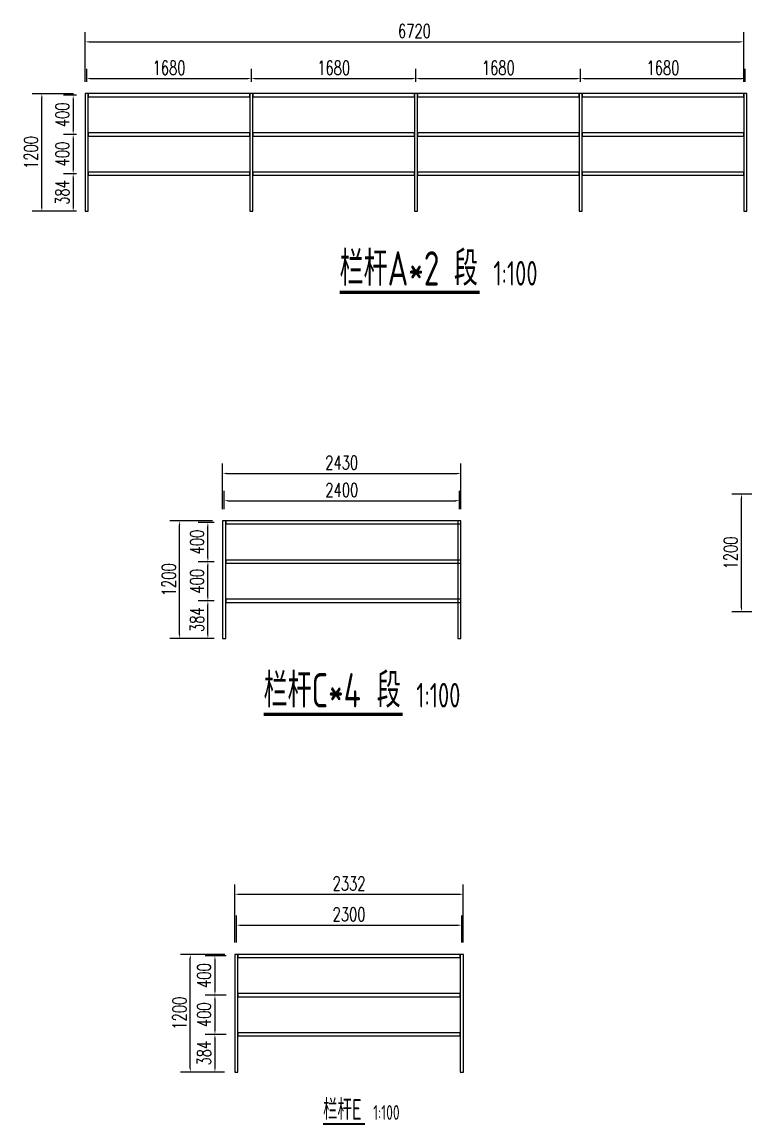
# Model space of a CAD drawing. Header units: millimetres. Extents: x -1443632 to -1307761, y 1430256 to 1527696.
# Drawn here: x -1415232 to -1407845, y 1430256 to 1441507 of the extents above; entities that cross this region are included whole.
import ezdxf

# ---------------------------------------------------------------- set-up
doc = ezdxf.new("R2010")
doc.units = ezdxf.units.MM
doc.header["$LTSCALE"] = 10
doc.layers.get('0').update_dxf_attribs({"linetype": 'CONTINUOUS'})
doc.layers.get('DEFPOINTS').update_dxf_attribs({"linetype": 'CONTINUOUS'})
for name, color, linetype in [('PUB_TEXT', 7, 'CONTINUOUS'), ('W-PLASTIC_RAILINGS塑木栏杆', 6, 'CONTINUOUS'), ('W-STEEL_FRAME钢架', 3, 'CONTINUOUS'), ('景-通用-文字', 7, 'CONTINUOUS')]:
    doc.layers.add(name, color=color, linetype=linetype)
doc.styles.get("Standard").update_dxf_attribs({"font": 'tssdeng.shx', "width": 0.7, "bigfont": 'hztxt.shx'})
doc.styles.add('STANDARD_T3', font='simplex.shx', dxfattribs={"width": 0.7, "bigfont": 'gbcbig.shx'})
doc.dimstyles.new('W&&40', dxfattribs={"dimtxt": 140, "dimasz": 40, "dimexe": 100, "dimexo": 120, "dimgap": 40, "dimtad": 1, "dimdec": 0, "dimzin": 0, "dimdsep": 46, "dimtxsty": 'STANDARD_T3', "dimcen": 0.09, "dimclrd": 1, "dimclre": 1, "dimclrt": 7, "dimazin": 2, "dimtfac": 1, "dimtdec": 0, "dimtix": 1, "dimtmove": 2, "dimatfit": 3, "dimfxl": 0, "dimtolj": 1, "dimtzin": 0, "dimarcsym": 0})

# ---------------------------------------------------------------- blocks, each defined once
blk = doc.blocks.new('*D776')
at = {"layer": 'DEFPOINTS', "color": 0, "transparency": 16777216}
for p in [(-1415030, 1440776), (-1414588, 1440776), (-1414588, 1439576)]:
    blk.add_point(p, dxfattribs=at)
at = {"layer": '景-通用-文字', "color": 1, "lineweight": -2, "transparency": 16777216}
for p, q in [((-1414708, 1440776), (-1415130, 1440776)), ((-1415030, 1439616), (-1415030, 1440736)), ((-1414708, 1439576), (-1415130, 1439576))]:
    blk.add_line(p, q, dxfattribs=at)
at = {"layer": '景-通用-文字', "color": 1, "transparency": 16777216}
for points in [[(-1415037, 1440736), (-1415023, 1440736), (-1415030, 1440776)], [(-1415037, 1439616), (-1415023, 1439616), (-1415030, 1439576)]]:
    blk.add_solid(points, dxfattribs=at)
at = {"layer": '景-通用-文字', "color": 7, "transparency": 16777216, "insert": (-1415140, 1440176), "char_height": 140, "attachment_point": 5, "rotation": 90, "style": 'STANDARD_T3'}
blk.add_mtext('\\A1;1200', dxfattribs=at)
blk = doc.blocks.new('*D777')
at = {"layer": 'DEFPOINTS', "color": 0, "transparency": 16777216}
for p in [(-1414556, 1440760), (-1414710, 1440360), (-1414556, 1440360)]:
    blk.add_point(p, dxfattribs=at)
at = {"layer": '景-通用-文字', "color": 1, "lineweight": -2, "transparency": 16777216}
for p, q in [((-1414676, 1440760), (-1414810, 1440760)), ((-1414710, 1440720), (-1414710, 1440400)), ((-1414676, 1440360), (-1414810, 1440360))]:
    blk.add_line(p, q, dxfattribs=at)
at = {"layer": '景-通用-文字', "color": 1, "transparency": 16777216}
for points in [[(-1414717, 1440720), (-1414704, 1440720), (-1414710, 1440760)], [(-1414717, 1440400), (-1414704, 1440400), (-1414710, 1440360)]]:
    blk.add_solid(points, dxfattribs=at)
at = {"layer": '景-通用-文字', "color": 7, "transparency": 16777216, "insert": (-1414820, 1440560), "char_height": 140, "attachment_point": 5, "rotation": 90, "style": 'STANDARD_T3'}
blk.add_mtext('\\A1;400', dxfattribs=at)
blk = doc.blocks.new('*D778')
at = {"layer": 'DEFPOINTS', "color": 0, "transparency": 16777216}
for p in [(-1414556, 1440360), (-1414710, 1439960), (-1414556, 1439960)]:
    blk.add_point(p, dxfattribs=at)
at = {"layer": '景-通用-文字', "color": 1, "lineweight": -2, "transparency": 16777216}
for p, q in [((-1414676, 1440360), (-1414810, 1440360)), ((-1414710, 1440320), (-1414710, 1440000)), ((-1414676, 1439960), (-1414810, 1439960))]:
    blk.add_line(p, q, dxfattribs=at)
at = {"layer": '景-通用-文字', "color": 1, "transparency": 16777216}
for points in [[(-1414717, 1440320), (-1414704, 1440320), (-1414710, 1440360)], [(-1414717, 1440000), (-1414704, 1440000), (-1414710, 1439960)]]:
    blk.add_solid(points, dxfattribs=at)
at = {"layer": '景-通用-文字', "color": 7, "transparency": 16777216, "insert": (-1414820, 1440160), "char_height": 140, "attachment_point": 5, "rotation": 90, "style": 'STANDARD_T3'}
blk.add_mtext('\\A1;400', dxfattribs=at)
blk = doc.blocks.new('*D779')
at = {"layer": 'DEFPOINTS', "color": 0, "transparency": 16777216}
for p in [(-1414556, 1439960), (-1414710, 1439576), (-1414556, 1439576)]:
    blk.add_point(p, dxfattribs=at)
at = {"layer": '景-通用-文字', "color": 1, "lineweight": -2, "transparency": 16777216}
for p, q in [((-1414676, 1439960), (-1414810, 1439960)), ((-1414710, 1439920), (-1414710, 1439616)), ((-1414676, 1439576), (-1414810, 1439576))]:
    blk.add_line(p, q, dxfattribs=at)
at = {"layer": '景-通用-文字', "color": 1, "transparency": 16777216}
for points in [[(-1414717, 1439920), (-1414704, 1439920), (-1414710, 1439960)], [(-1414717, 1439616), (-1414704, 1439616), (-1414710, 1439576)]]:
    blk.add_solid(points, dxfattribs=at)
at = {"layer": '景-通用-文字', "color": 7, "transparency": 16777216, "insert": (-1414820, 1439768), "char_height": 140, "attachment_point": 5, "rotation": 90, "style": 'STANDARD_T3'}
blk.add_mtext('\\A1;384', dxfattribs=at)
blk = doc.blocks.new('*U695')
at = {"layer": 'W-PLASTIC_RAILINGS塑木栏杆'}
blk.add_lwpolyline([(-16, -600), (16, -600), (16, 600), (-16, 600)], close=True, dxfattribs=at)
blk = doc.blocks.new('*U696')
at = {"layer": '景-通用-文字', "color": 0, "linetype": 'ByBlock', "lineweight": -2, "transparency": 16777216}
for p in [(0, 0), (1680, 0), (3360, 0), (5040, 0), (6720, 0)]:
    blk.add_blockref('*U695', p, dxfattribs=at)
blk = doc.blocks.new('*D780')
at = {"layer": 'DEFPOINTS', "color": 0, "transparency": 16777216}
for p in [(-1412892, 1440930), (-1414572, 1440776), (-1412892, 1440776)]:
    blk.add_point(p, dxfattribs=at)
at = {"layer": '景-通用-文字', "color": 1, "lineweight": -2, "transparency": 16777216}
for p, q in [((-1414572, 1440896), (-1414572, 1441030)), ((-1412892, 1440896), (-1412892, 1441030)), ((-1414532, 1440930), (-1412932, 1440930))]:
    blk.add_line(p, q, dxfattribs=at)
at = {"layer": '景-通用-文字', "color": 1, "transparency": 16777216}
for points in [[(-1414532, 1440937), (-1414532, 1440923), (-1414572, 1440930)], [(-1412932, 1440937), (-1412932, 1440923), (-1412892, 1440930)]]:
    blk.add_solid(points, dxfattribs=at)
at = {"layer": '景-通用-文字', "color": 7, "transparency": 16777216, "insert": (-1413732, 1441040), "char_height": 140, "attachment_point": 5, "style": 'STANDARD_T3'}
blk.add_mtext('\\A1;1680', dxfattribs=at)
blk = doc.blocks.new('*D827')
at = {"layer": 'DEFPOINTS', "color": 0, "transparency": 16777216}
for p in [(-1411212, 1440930), (-1412892, 1440776), (-1411212, 1440776)]:
    blk.add_point(p, dxfattribs=at)
at = {"layer": '景-通用-文字', "color": 1, "lineweight": -2, "transparency": 16777216}
for p, q in [((-1412892, 1440896), (-1412892, 1441030)), ((-1411212, 1440896), (-1411212, 1441030)), ((-1412852, 1440930), (-1411252, 1440930))]:
    blk.add_line(p, q, dxfattribs=at)
at = {"layer": '景-通用-文字', "color": 1, "transparency": 16777216}
for points in [[(-1412852, 1440937), (-1412852, 1440923), (-1412892, 1440930)], [(-1411252, 1440937), (-1411252, 1440923), (-1411212, 1440930)]]:
    blk.add_solid(points, dxfattribs=at)
at = {"layer": '景-通用-文字', "color": 7, "transparency": 16777216, "insert": (-1412052, 1441040), "char_height": 140, "attachment_point": 5, "style": 'STANDARD_T3'}
blk.add_mtext('\\A1;1680', dxfattribs=at)
blk = doc.blocks.new('*D828')
at = {"layer": 'DEFPOINTS', "color": 0, "transparency": 16777216}
for p in [(-1409532, 1440930), (-1411212, 1440776), (-1409532, 1440776)]:
    blk.add_point(p, dxfattribs=at)
at = {"layer": '景-通用-文字', "color": 1, "lineweight": -2, "transparency": 16777216}
for p, q in [((-1411212, 1440896), (-1411212, 1441030)), ((-1409532, 1440896), (-1409532, 1441030)), ((-1411172, 1440930), (-1409572, 1440930))]:
    blk.add_line(p, q, dxfattribs=at)
at = {"layer": '景-通用-文字', "color": 1, "transparency": 16777216}
for points in [[(-1411172, 1440937), (-1411172, 1440923), (-1411212, 1440930)], [(-1409572, 1440937), (-1409572, 1440923), (-1409532, 1440930)]]:
    blk.add_solid(points, dxfattribs=at)
at = {"layer": '景-通用-文字', "color": 7, "transparency": 16777216, "insert": (-1410372, 1441040), "char_height": 140, "attachment_point": 5, "style": 'STANDARD_T3'}
blk.add_mtext('\\A1;1680', dxfattribs=at)
blk = doc.blocks.new('*D829')
at = {"layer": 'DEFPOINTS', "color": 0, "transparency": 16777216}
for p in [(-1407852, 1440930), (-1409532, 1440776), (-1407852, 1440776)]:
    blk.add_point(p, dxfattribs=at)
at = {"layer": '景-通用-文字', "color": 1, "lineweight": -2, "transparency": 16777216}
for p, q in [((-1409532, 1440896), (-1409532, 1441030)), ((-1407852, 1440896), (-1407852, 1441030)), ((-1409492, 1440930), (-1407892, 1440930))]:
    blk.add_line(p, q, dxfattribs=at)
at = {"layer": '景-通用-文字', "color": 1, "transparency": 16777216}
for points in [[(-1409492, 1440937), (-1409492, 1440923), (-1409532, 1440930)], [(-1407892, 1440937), (-1407892, 1440923), (-1407852, 1440930)]]:
    blk.add_solid(points, dxfattribs=at)
at = {"layer": '景-通用-文字', "color": 7, "transparency": 16777216, "insert": (-1408692, 1441040), "char_height": 140, "attachment_point": 5, "style": 'STANDARD_T3'}
blk.add_mtext('\\A1;1680', dxfattribs=at)
blk = doc.blocks.new('*D781')
at = {"layer": 'DEFPOINTS', "color": 0, "transparency": 16777216}
for p in [(-1407890, 1436691), (-1407514, 1436691), (-1407514, 1435491)]:
    blk.add_point(p, dxfattribs=at)
at = {"layer": '景-通用-文字', "color": 1, "lineweight": -2, "transparency": 16777216}
for p, q in [((-1407634, 1436691), (-1407990, 1436691)), ((-1407890, 1435531), (-1407890, 1436651)), ((-1407634, 1435491), (-1407990, 1435491))]:
    blk.add_line(p, q, dxfattribs=at)
at = {"layer": '景-通用-文字', "color": 1, "transparency": 16777216}
for points in [[(-1407897, 1436651), (-1407883, 1436651), (-1407890, 1436691)], [(-1407897, 1435531), (-1407883, 1435531), (-1407890, 1435491)]]:
    blk.add_solid(points, dxfattribs=at)
at = {"layer": '景-通用-文字', "color": 7, "transparency": 16777216, "insert": (-1408000, 1436091), "char_height": 140, "attachment_point": 5, "rotation": 90, "style": 'STANDARD_T3'}
blk.add_mtext('\\A1;1200', dxfattribs=at)
blk = doc.blocks.new('*U691')
at = {"layer": 'W-PLASTIC_RAILINGS塑木栏杆'}
blk.add_lwpolyline([(-16, -600), (16, -600), (16, 600), (-16, 600)], close=True, dxfattribs=at)
blk = doc.blocks.new('*U692')
at = {"layer": '景-通用-文字', "color": 0, "linetype": 'ByBlock', "lineweight": -2, "transparency": 16777216}
for p in [(0, 0), (2400, 0)]:
    blk.add_blockref('*U691', p, dxfattribs=at)
blk = doc.blocks.new('*D833')
at = {"layer": 'DEFPOINTS', "color": 0, "transparency": 16777216}
for p in [(-1413336, 1435602), (-1413153, 1435602), (-1413169, 1435218)]:
    blk.add_point(p, dxfattribs=at)
at = {"layer": '景-通用-文字', "color": 1, "lineweight": -2, "transparency": 16777216}
for p, q in [((-1413273, 1435602), (-1413436, 1435602)), ((-1413336, 1435258), (-1413336, 1435562)), ((-1413289, 1435218), (-1413436, 1435218))]:
    blk.add_line(p, q, dxfattribs=at)
at = {"layer": '景-通用-文字', "color": 1, "transparency": 16777216}
for points in [[(-1413342, 1435562), (-1413329, 1435562), (-1413336, 1435602)], [(-1413342, 1435258), (-1413329, 1435258), (-1413336, 1435218)]]:
    blk.add_solid(points, dxfattribs=at)
at = {"layer": '景-通用-文字', "color": 7, "transparency": 16777216, "insert": (-1413446, 1435410), "char_height": 140, "attachment_point": 5, "rotation": 90, "style": 'STANDARD_T3'}
blk.add_mtext('\\A1;384', dxfattribs=at)
blk = doc.blocks.new('*D785')
at = {"layer": 'DEFPOINTS', "color": 0, "transparency": 16777216}
for p in [(-1413336, 1436002), (-1413153, 1436002), (-1413153, 1435602)]:
    blk.add_point(p, dxfattribs=at)
at = {"layer": '景-通用-文字', "color": 1, "lineweight": -2, "transparency": 16777216}
for p, q in [((-1413273, 1436002), (-1413436, 1436002)), ((-1413336, 1435642), (-1413336, 1435962)), ((-1413273, 1435602), (-1413436, 1435602))]:
    blk.add_line(p, q, dxfattribs=at)
at = {"layer": '景-通用-文字', "color": 1, "transparency": 16777216}
for points in [[(-1413342, 1435962), (-1413329, 1435962), (-1413336, 1436002)], [(-1413342, 1435642), (-1413329, 1435642), (-1413336, 1435602)]]:
    blk.add_solid(points, dxfattribs=at)
at = {"layer": '景-通用-文字', "color": 7, "transparency": 16777216, "insert": (-1413446, 1435802), "char_height": 140, "attachment_point": 5, "rotation": 90, "style": 'STANDARD_T3'}
blk.add_mtext('\\A1;400', dxfattribs=at)
blk = doc.blocks.new('*D786')
at = {"layer": 'DEFPOINTS', "color": 0, "transparency": 16777216}
for p in [(-1413336, 1436402), (-1413153, 1436402), (-1413153, 1436002)]:
    blk.add_point(p, dxfattribs=at)
at = {"layer": '景-通用-文字', "color": 1, "lineweight": -2, "transparency": 16777216}
for p, q in [((-1413273, 1436402), (-1413436, 1436402)), ((-1413336, 1436042), (-1413336, 1436362)), ((-1413273, 1436002), (-1413436, 1436002))]:
    blk.add_line(p, q, dxfattribs=at)
at = {"layer": '景-通用-文字', "color": 1, "transparency": 16777216}
for points in [[(-1413342, 1436362), (-1413329, 1436362), (-1413336, 1436402)], [(-1413342, 1436042), (-1413329, 1436042), (-1413336, 1436002)]]:
    blk.add_solid(points, dxfattribs=at)
at = {"layer": '景-通用-文字', "color": 7, "transparency": 16777216, "insert": (-1413446, 1436202), "char_height": 140, "attachment_point": 5, "rotation": 90, "style": 'STANDARD_T3'}
blk.add_mtext('\\A1;400', dxfattribs=at)
blk = doc.blocks.new('*D834')
at = {"layer": 'DEFPOINTS', "color": 0, "transparency": 16777216}
for p in [(-1410769, 1436624), (-1413169, 1436418), (-1410769, 1436418)]:
    blk.add_point(p, dxfattribs=at)
at = {"layer": '景-通用-文字', "color": 1, "lineweight": -2, "transparency": 16777216}
for p, q in [((-1413169, 1436538), (-1413169, 1436724)), ((-1410769, 1436538), (-1410769, 1436724)), ((-1413129, 1436624), (-1410809, 1436624))]:
    blk.add_line(p, q, dxfattribs=at)
at = {"layer": '景-通用-文字', "color": 1, "transparency": 16777216}
for points in [[(-1413129, 1436631), (-1413129, 1436617), (-1413169, 1436624)], [(-1410809, 1436631), (-1410809, 1436617), (-1410769, 1436624)]]:
    blk.add_solid(points, dxfattribs=at)
at = {"layer": '景-通用-文字', "color": 7, "transparency": 16777216, "insert": (-1411969, 1436734), "char_height": 140, "attachment_point": 5, "style": 'STANDARD_T3'}
blk.add_mtext('\\A1;2400', dxfattribs=at)
blk = doc.blocks.new('*D835')
at = {"layer": 'DEFPOINTS', "color": 0, "transparency": 16777216}
for p in [(-1413624, 1436418), (-1413169, 1436418), (-1413153, 1435218)]:
    blk.add_point(p, dxfattribs=at)
at = {"layer": '景-通用-文字', "color": 1, "lineweight": -2, "transparency": 16777216}
for p, q in [((-1413289, 1436418), (-1413724, 1436418)), ((-1413624, 1435258), (-1413624, 1436378)), ((-1413273, 1435218), (-1413724, 1435218))]:
    blk.add_line(p, q, dxfattribs=at)
at = {"layer": '景-通用-文字', "color": 1, "transparency": 16777216}
for points in [[(-1413630, 1436378), (-1413617, 1436378), (-1413624, 1436418)], [(-1413630, 1435258), (-1413617, 1435258), (-1413624, 1435218)]]:
    blk.add_solid(points, dxfattribs=at)
at = {"layer": '景-通用-文字', "color": 7, "transparency": 16777216, "insert": (-1413734, 1435818), "char_height": 140, "attachment_point": 5, "rotation": 90, "style": 'STANDARD_T3'}
blk.add_mtext('\\A1;1200', dxfattribs=at)
blk = doc.blocks.new('*D767')
at = {"layer": 'DEFPOINTS', "color": 0, "transparency": 16777216}
for p in [(-1410745, 1432294), (-1413045, 1431996), (-1410745, 1431996)]:
    blk.add_point(p, dxfattribs=at)
at = {"layer": '景-通用-文字', "color": 1, "lineweight": -2, "transparency": 16777216}
for p, q in [((-1413045, 1432116), (-1413045, 1432394)), ((-1410745, 1432116), (-1410745, 1432394)), ((-1413005, 1432294), (-1410785, 1432294))]:
    blk.add_line(p, q, dxfattribs=at)
at = {"layer": '景-通用-文字', "color": 1, "transparency": 16777216}
for points in [[(-1413005, 1432300), (-1413005, 1432287), (-1413045, 1432294)], [(-1410785, 1432300), (-1410785, 1432287), (-1410745, 1432294)]]:
    blk.add_solid(points, dxfattribs=at)
at = {"layer": '景-通用-文字', "color": 7, "transparency": 16777216, "insert": (-1411895, 1432404), "char_height": 140, "attachment_point": 5, "style": 'STANDARD_T3'}
blk.add_mtext('\\A1;2300', dxfattribs=at)
blk = doc.blocks.new('*D768')
at = {"layer": 'DEFPOINTS', "color": 0, "transparency": 16777216}
for p in [(-1413029, 1431980), (-1413264, 1431580), (-1413029, 1431580)]:
    blk.add_point(p, dxfattribs=at)
at = {"layer": '景-通用-文字', "color": 1, "lineweight": -2, "transparency": 16777216}
for p, q in [((-1413149, 1431980), (-1413364, 1431980)), ((-1413264, 1431940), (-1413264, 1431620)), ((-1413149, 1431580), (-1413364, 1431580))]:
    blk.add_line(p, q, dxfattribs=at)
at = {"layer": '景-通用-文字', "color": 1, "transparency": 16777216}
for points in [[(-1413270, 1431940), (-1413257, 1431940), (-1413264, 1431980)], [(-1413270, 1431620), (-1413257, 1431620), (-1413264, 1431580)]]:
    blk.add_solid(points, dxfattribs=at)
at = {"layer": '景-通用-文字', "color": 7, "transparency": 16777216, "insert": (-1413374, 1431780), "char_height": 140, "attachment_point": 5, "rotation": 90, "style": 'STANDARD_T3'}
blk.add_mtext('\\A1;400', dxfattribs=at)
blk = doc.blocks.new('*D769')
at = {"layer": 'DEFPOINTS', "color": 0, "transparency": 16777216}
for p in [(-1413029, 1431580), (-1413264, 1431180), (-1413029, 1431180)]:
    blk.add_point(p, dxfattribs=at)
at = {"layer": '景-通用-文字', "color": 1, "lineweight": -2, "transparency": 16777216}
for p, q in [((-1413149, 1431580), (-1413364, 1431580)), ((-1413264, 1431540), (-1413264, 1431220)), ((-1413149, 1431180), (-1413364, 1431180))]:
    blk.add_line(p, q, dxfattribs=at)
at = {"layer": '景-通用-文字', "color": 1, "transparency": 16777216}
for points in [[(-1413270, 1431540), (-1413257, 1431540), (-1413264, 1431580)], [(-1413270, 1431220), (-1413257, 1431220), (-1413264, 1431180)]]:
    blk.add_solid(points, dxfattribs=at)
at = {"layer": '景-通用-文字', "color": 7, "transparency": 16777216, "insert": (-1413374, 1431380), "char_height": 140, "attachment_point": 5, "rotation": 90, "style": 'STANDARD_T3'}
blk.add_mtext('\\A1;400', dxfattribs=at)
blk = doc.blocks.new('*D770')
at = {"layer": 'DEFPOINTS', "color": 0, "transparency": 16777216}
for p in [(-1413029, 1431180), (-1413264, 1430796), (-1413045, 1430796)]:
    blk.add_point(p, dxfattribs=at)
at = {"layer": '景-通用-文字', "color": 1, "lineweight": -2, "transparency": 16777216}
for p, q in [((-1413149, 1431180), (-1413364, 1431180)), ((-1413264, 1431140), (-1413264, 1430836)), ((-1413165, 1430796), (-1413364, 1430796))]:
    blk.add_line(p, q, dxfattribs=at)
at = {"layer": '景-通用-文字', "color": 1, "transparency": 16777216}
for points in [[(-1413270, 1431140), (-1413257, 1431140), (-1413264, 1431180)], [(-1413270, 1430836), (-1413257, 1430836), (-1413264, 1430796)]]:
    blk.add_solid(points, dxfattribs=at)
at = {"layer": '景-通用-文字', "color": 7, "transparency": 16777216, "insert": (-1413374, 1430988), "char_height": 140, "attachment_point": 5, "rotation": 90, "style": 'STANDARD_T3'}
blk.add_mtext('\\A1;384', dxfattribs=at)
blk = doc.blocks.new('*D771')
at = {"layer": 'DEFPOINTS', "color": 0, "transparency": 16777216}
for p in [(-1413515, 1431996), (-1413041, 1431996), (-1413045, 1430796)]:
    blk.add_point(p, dxfattribs=at)
at = {"layer": '景-通用-文字', "color": 1, "lineweight": -2, "transparency": 16777216}
for p, q in [((-1413161, 1431996), (-1413615, 1431996)), ((-1413515, 1430836), (-1413515, 1431956)), ((-1413165, 1430796), (-1413615, 1430796))]:
    blk.add_line(p, q, dxfattribs=at)
at = {"layer": '景-通用-文字', "color": 1, "transparency": 16777216}
for points in [[(-1413522, 1431956), (-1413509, 1431956), (-1413515, 1431996)], [(-1413522, 1430836), (-1413509, 1430836), (-1413515, 1430796)]]:
    blk.add_solid(points, dxfattribs=at)
at = {"layer": '景-通用-文字', "color": 7, "transparency": 16777216, "insert": (-1413625, 1431396), "char_height": 140, "attachment_point": 5, "rotation": 90, "style": 'STANDARD_T3'}
blk.add_mtext('\\A1;1200', dxfattribs=at)
blk = doc.blocks.new('*U720')
at = {"layer": 'W-PLASTIC_RAILINGS塑木栏杆', "color": 6}
blk.add_lwpolyline([(-1199, -16), (1199, -16), (1199, 16), (-1199, 16)], close=True, dxfattribs=at)
blk = doc.blocks.new('*U688')
at = {"color": 0, "linetype": 'ByBlock', "lineweight": -2, "transparency": 16777216}
for p in [(0, 0), (0, -400), (0, -800)]:
    blk.add_blockref('*U720', p, dxfattribs=at)
blk = doc.blocks.new('*U706')
at = {"layer": 'W-PLASTIC_RAILINGS塑木栏杆'}
blk.add_lwpolyline([(-16, -600), (16, -600), (16, 600), (-16, 600)], close=True, dxfattribs=at)
blk = doc.blocks.new('*U707')
at = {"color": 0, "linetype": 'ByBlock', "lineweight": -2, "transparency": 16777216}
for p in [(0, 0), (2300, 0)]:
    blk.add_blockref('*U706', p, dxfattribs=at)
blk = doc.blocks.new('*U741')
at = {"layer": 'W-PLASTIC_RAILINGS塑木栏杆', "color": 6}
blk.add_lwpolyline([(-824, -16), (824, -16), (824, 16), (-824, 16)], close=True, dxfattribs=at)
blk = doc.blocks.new('*U742')
at = {"layer": '景-通用-文字', "color": 0, "linetype": 'ByBlock', "lineweight": -2, "transparency": 16777216}
for p in [(0, 0), (0, -400), (0, -800)]:
    blk.add_blockref('*U741', p, dxfattribs=at)
blk = doc.blocks.new('*U743')
at = {"layer": 'W-PLASTIC_RAILINGS塑木栏杆', "color": 6}
blk.add_lwpolyline([(-824, -16), (824, -16), (824, 16), (-824, 16)], close=True, dxfattribs=at)
blk = doc.blocks.new('*U697')
at = {"layer": '景-通用-文字', "color": 0, "linetype": 'ByBlock', "lineweight": -2, "transparency": 16777216}
for p in [(0, 0), (0, -400), (0, -800)]:
    blk.add_blockref('*U743', p, dxfattribs=at)
blk = doc.blocks.new('*U698')
at = {"layer": 'W-PLASTIC_RAILINGS塑木栏杆', "color": 6}
blk.add_lwpolyline([(-824, -16), (824, -16), (824, 16), (-824, 16)], close=True, dxfattribs=at)
blk = doc.blocks.new('*U699')
at = {"layer": '景-通用-文字', "color": 0, "linetype": 'ByBlock', "lineweight": -2, "transparency": 16777216}
for p in [(0, 0), (0, -400), (0, -800)]:
    blk.add_blockref('*U698', p, dxfattribs=at)
blk = doc.blocks.new('*U700')
at = {"layer": 'W-PLASTIC_RAILINGS塑木栏杆', "color": 6}
blk.add_lwpolyline([(-824, -16), (824, -16), (824, 16), (-824, 16)], close=True, dxfattribs=at)
blk = doc.blocks.new('*U701')
at = {"layer": '景-通用-文字', "color": 0, "linetype": 'ByBlock', "lineweight": -2, "transparency": 16777216}
for p in [(0, 0), (0, -400), (0, -800)]:
    blk.add_blockref('*U700', p, dxfattribs=at)
blk = doc.blocks.new('*U744')
at = {"layer": 'W-PLASTIC_RAILINGS塑木栏杆', "color": 6}
blk.add_lwpolyline([(-1134, -16), (1134, -16), (1134, 16), (-1134, 16)], close=True, dxfattribs=at)
blk = doc.blocks.new('*U745')
at = {"layer": '景-通用-文字', "color": 0, "linetype": 'ByBlock', "lineweight": -2, "transparency": 16777216}
for p in [(0, 0), (0, -400), (0, -800)]:
    blk.add_blockref('*U744', p, dxfattribs=at)
blk = doc.blocks.new('*D859')
at = {"layer": 'DEFPOINTS', "color": 0, "transparency": 16777216}
for p in [(-1407868, 1441305), (-1414588, 1440776), (-1407868, 1440776)]:
    blk.add_point(p, dxfattribs=at)
at = {"layer": '景-通用-文字', "color": 1, "lineweight": -2, "transparency": 16777216}
for p, q in [((-1414588, 1440896), (-1414588, 1441405)), ((-1407868, 1440896), (-1407868, 1441405)), ((-1414548, 1441305), (-1407908, 1441305))]:
    blk.add_line(p, q, dxfattribs=at)
at = {"layer": '景-通用-文字', "color": 1, "transparency": 16777216}
for points in [[(-1414548, 1441311), (-1414548, 1441298), (-1414588, 1441305)], [(-1407908, 1441311), (-1407908, 1441298), (-1407868, 1441305)]]:
    blk.add_solid(points, dxfattribs=at)
at = {"layer": '景-通用-文字', "color": 7, "transparency": 16777216, "insert": (-1411228, 1441415), "char_height": 140, "attachment_point": 5, "style": 'STANDARD_T3'}
blk.add_mtext('\\A1;6720', dxfattribs=at)
blk = doc.blocks.new('*D861')
at = {"layer": 'DEFPOINTS', "color": 0, "transparency": 16777216}
for p in [(-1410755, 1436902), (-1413185, 1436419), (-1410755, 1436418)]:
    blk.add_point(p, dxfattribs=at)
at = {"layer": '景-通用-文字', "color": 1, "lineweight": -2, "transparency": 16777216}
for p, q in [((-1413185, 1436539), (-1413185, 1437002)), ((-1410755, 1436538), (-1410755, 1437002)), ((-1413145, 1436902), (-1410795, 1436902))]:
    blk.add_line(p, q, dxfattribs=at)
at = {"layer": '景-通用-文字', "color": 1, "transparency": 16777216}
for points in [[(-1413145, 1436909), (-1413145, 1436895), (-1413185, 1436902)], [(-1410795, 1436909), (-1410795, 1436895), (-1410755, 1436902)]]:
    blk.add_solid(points, dxfattribs=at)
at = {"layer": '景-通用-文字', "color": 7, "transparency": 16777216, "insert": (-1411970, 1437012), "char_height": 140, "attachment_point": 5, "style": 'STANDARD_T3'}
blk.add_mtext('\\A1;2430', dxfattribs=at)
blk = doc.blocks.new('*D863')
at = {"layer": 'DEFPOINTS', "color": 0, "transparency": 16777216}
for p in [(-1410729, 1432609), (-1413061, 1431996), (-1410729, 1431996)]:
    blk.add_point(p, dxfattribs=at)
at = {"layer": '景-通用-文字', "color": 1, "lineweight": -2, "transparency": 16777216}
for p, q in [((-1413061, 1432116), (-1413061, 1432709)), ((-1410729, 1432116), (-1410729, 1432709)), ((-1413021, 1432609), (-1410769, 1432609))]:
    blk.add_line(p, q, dxfattribs=at)
at = {"layer": '景-通用-文字', "color": 1, "transparency": 16777216}
for points in [[(-1413021, 1432616), (-1413021, 1432602), (-1413061, 1432609)], [(-1410769, 1432616), (-1410769, 1432602), (-1410729, 1432609)]]:
    blk.add_solid(points, dxfattribs=at)
at = {"layer": '景-通用-文字', "color": 7, "transparency": 16777216, "insert": (-1411895, 1432719), "char_height": 140, "attachment_point": 5, "style": 'STANDARD_T3'}
blk.add_mtext('\\A1;2332', dxfattribs=at)

msp = doc.modelspace()

# ---------------------------------------------------------------- linework, layer by layer
at = {"layer": 'W-STEEL_FRAME钢架'}
for points, const_width in [([(-1411991.3, 1438748.6), (-1410561.8, 1438748.6)], 35), ([(-1412767, 1434444.9), (-1411349.1, 1434444.9)], 35), ([(-1412160.2, 1430266.6), (-1411733.2, 1430266.6)], 21)]:
    msp.add_lwpolyline(points, dxfattribs=dict(at, const_width=const_width))

# ---------------------------------------------------------------- block references
for name, p in [('*U688', (-1411954.5, 1436402.4)), ('*U707', (-1413044.5, 1431396.1))]:
    msp.add_blockref(name, p)
at = {"layer": '景-通用-文字', "color": 3}
for name, p in [('*U696', (-1414572, 1440176.4)), ('*U692', (-1413169.5, 1435818.5))]:
    msp.add_blockref(name, p, dxfattribs=at)
at = {"layer": '景-通用-文字'}
for name, p in [('*U742', (-1413732, 1440760.3)), ('*U697', (-1412052, 1440760.3)), ('*U699', (-1410372, 1440760.3)), ('*U701', (-1408692, 1440760.3)), ('*U745', (-1411894.5, 1431980))]:
    msp.add_blockref(name, p, dxfattribs=at)

# ---------------------------------------------------------------- texts
at = {"layer": 'PUB_TEXT', "color": 7, "width": 0.7}
for s, height, p in [('栏杆', 350, (-1411991.3, 1438818.6)), ('段', 350, (-1410824.7, 1438818.6)), ('A*2', 350, (-1411501.3, 1438818.6)), ('1:100', 250, (-1410421.8, 1438818.6)), ('栏杆', 350, (-1412767, 1434514.9)), ('段', 350, (-1411612, 1434514.9)), ('C*4', 350, (-1412277, 1434514.9)), ('1:100', 250, (-1411209.1, 1434514.9)), ('栏杆', 210, (-1412160.2, 1430308.6)), ('E', 210, (-1411866.2, 1430308.6)), ('1:100', 150, (-1411649.2, 1430308.6))]:
    msp.add_text(s, height=height, dxfattribs=at).set_placement(p)

# ---------------------------------------------------------------- dimensions: what is measured, and where the dimension line sits
at = {"layer": '景-通用-文字', "color": 3}
for base, p1, p2, picture, middle in [((-1407868, 1441304.8), (-1414588, 1440776.3), (-1407868, 1440776.3), '*D859', (-1411228, 1441414.8)), ((-1412892, 1440930), (-1414572, 1440776.4), (-1412892, 1440776.4), '*D780', (-1413732, 1441040)), ((-1411212, 1440930), (-1412892, 1440776.4), (-1411212, 1440776.4), '*D827', (-1412052, 1441040)), ((-1409532, 1440930), (-1411212, 1440776.4), (-1409532, 1440776.4), '*D828', (-1410372, 1441040)), ((-1407852, 1440930), (-1409532, 1440776.4), (-1407852, 1440776.4), '*D829', (-1408692, 1441040)), ((-1410755.5, 1436902), (-1413185.5, 1436418.5), (-1410755.5, 1436418.4), '*D861', (-1411970.5, 1437012)), ((-1410769.5, 1436624), (-1413169.5, 1436418.5), (-1410769.5, 1436418.5), '*D834', (-1411969.5, 1436734)), ((-1410728.5, 1432609.1), (-1413060.5, 1431996.1), (-1410728.5, 1431996), '*D863', (-1411894.5, 1432719.1)), ((-1410744.5, 1432293.8), (-1413044.5, 1431996.1), (-1410744.5, 1431996.1), '*D767', (-1411894.5, 1432403.8))]:
    dim = msp.add_linear_dim(base=base, p1=p1, p2=p2, dimstyle='W&&40', dxfattribs=at)
    dim.commit()
    dim.dimension.update_dxf_attribs({"geometry": picture, "text_midpoint": middle})
for base, p1, p2, picture, middle in [((-1415030, 1440776.4), (-1414588, 1439576.4), (-1414588, 1440776.4), '*D776', (-1415140, 1440176.4)), ((-1414710.4, 1440360.4), (-1414556, 1440760.4), (-1414556, 1440360.4), '*D777', (-1414820.4, 1440560.4)), ((-1414710.4, 1439960.4), (-1414556, 1440360.4), (-1414556, 1439960.4), '*D778', (-1414820.4, 1440160.4)), ((-1414710.4, 1439576.3), (-1414556, 1439960.4), (-1414556, 1439576.3), '*D779', (-1414820.4, 1439768.4)), ((-1407889.9, 1436691.4), (-1407513.9, 1435491.4), (-1407513.9, 1436691.4), '*D781', (-1407999.9, 1436091.4)), ((-1413623.7, 1436418.5), (-1413153.5, 1435218.4), (-1413169.5, 1436418.5), '*D835', (-1413733.7, 1435818.5)), ((-1413335.6, 1436402.4), (-1413153.5, 1436002.4), (-1413153.5, 1436402.4), '*D786', (-1413445.6, 1436202.4)), ((-1413335.6, 1436002.4), (-1413153.5, 1435602.4), (-1413153.5, 1436002.4), '*D785', (-1413445.6, 1435802.4)), ((-1413335.6, 1435602.4), (-1413169.5, 1435218.5), (-1413153.5, 1435602.4), '*D833', (-1413445.6, 1435410.5)), ((-1413515.4, 1431996), (-1413044.5, 1430796.1), (-1413041.3, 1431996), '*D771', (-1413625.4, 1431396)), ((-1413263.6, 1431580), (-1413028.5, 1431980), (-1413028.5, 1431580), '*D768', (-1413373.6, 1431780)), ((-1413263.6, 1431180), (-1413028.5, 1431580), (-1413028.5, 1431180), '*D769', (-1413373.6, 1431380)), ((-1413263.6, 1430796.1), (-1413028.5, 1431180), (-1413044.5, 1430796.1), '*D770', (-1413373.6, 1430988))]:
    dim = msp.add_linear_dim(base=base, p1=p1, p2=p2, angle=90, dimstyle='W&&40', dxfattribs=at)
    dim.commit()
    dim.dimension.update_dxf_attribs({"geometry": picture, "text_midpoint": middle})

doc.saveas('drawing.dxf')
